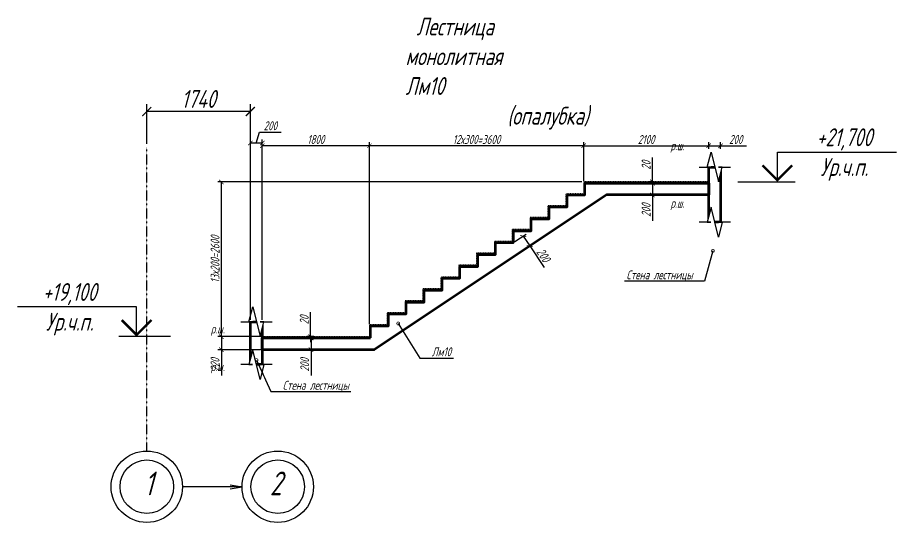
# Model space of a CAD drawing. Header units: millimetres. Extents: x 645 to 249636, y -127504 to 76561.
# Drawn here: x 111950 to 126715, y -14884 to -6399 of the extents above; entities that cross this region are included whole.
import ezdxf
from ezdxf import colors
from ezdxf.entities.mleader import LeaderData, LeaderLine
from ezdxf.enums import TextEntityAlignment as Align
from ezdxf.math import Vec2, Vec3

# ---------------------------------------------------------------- set-up
doc = ezdxf.new("R2010")
doc.units = ezdxf.units.MM
doc.linetypes.add('JIS_02_1.0', pattern=[2, 1, -1])
doc.linetypes.add('Штрихпунктирная', pattern=[11, 6, -2, 1, -2])
doc.layers.get('Defpoints').update_dxf_attribs({"color": 8})
for name, color, linetype, lineweight in [('монолит', 5, 'Continuous', 50), ('Обозначение', 94, 'Continuous', 25), ('Обозначения @ 100', 82, 'Continuous', 25), ('Основная', 7, 'Continuous', 60)]:
    doc.layers.add(name, color=color, linetype=linetype, lineweight=lineweight)
doc.layers.add('пол', color=7, linetype='JIS_02_1.0')
doc.styles.get("Standard").update_dxf_attribs({"font": 'simplex.shx', "width": 0.7, "oblique": 15, "height": 3})
doc.dimstyles.new('Default', dxfattribs={"dimtxt": 3, "dimasz": 1.5, "dimexe": 1.25, "dimexo": 0.625, "dimtad": 1, "dimdec": 0, "dimtxsty": 'Standard', "dimblk": 'ARCHTICK', "dimcen": 2.5, "dimadec": 0, "dimazin": 0, "dimtfac": 1, "dimtdec": 0, "dimtmove": 0, "dimatfit": 3, "dimfxl": 1, "dimarcsym": 0})

# ---------------------------------------------------------------- blocks, each defined once
blk = doc.blocks.new('_ArchTick')
at = {"color": 0, "linetype": 'ByBlock', "const_width": 0.15}
blk.add_lwpolyline([(-0.5, -0.5), (0.5, 0.5)], dxfattribs=at)
blk = doc.blocks.new('*D93')
at = {"layer": 'Defpoints', "color": 0, "transparency": 16777216}
for p in [(123561, -8554), (123561, -8927), (121461, -9181)]:
    blk.add_point(p, dxfattribs=at)
at = {"layer": 'Обозначение', "color": 0, "lineweight": -2, "transparency": 16777216}
for p, q in [((121461, -9150), (121461, -8492)), ((121461, -8554), (123561, -8554)), ((123561, -8896), (123561, -8492))]:
    blk.add_line(p, q, dxfattribs=at)
at = {"layer": 'Обозначение', "color": 0, "lineweight": -2, "transparency": 16777216, "xscale": 75, "yscale": 75, "zscale": 75, "rotation": 180}
blk.add_blockref('_ArchTick', (121461, -8554), dxfattribs=at)
at = {"layer": 'Обозначение', "color": 0, "lineweight": -2, "transparency": 16777216, "xscale": 75, "yscale": 75, "zscale": 75}
blk.add_blockref('_ArchTick', (123561, -8554), dxfattribs=at)
at = {"layer": 'Обозначение', "color": 0, "transparency": 16777216, "insert": (122511, -8448), "char_height": 150, "attachment_point": 5}
blk.add_mtext('2100', dxfattribs=at)
blk = doc.blocks.new('*D91')
at = {"layer": 'Defpoints', "color": 0, "transparency": 16777216}
for p in [(116061, -8554), (116061, -11511), (117861, -11581)]:
    blk.add_point(p, dxfattribs=at)
at = {"layer": 'Обозначение', "color": 0, "lineweight": -2, "transparency": 16777216}
for p, q in [((116061, -11480), (116061, -8492)), ((117861, -8554), (116061, -8554)), ((117861, -11550), (117861, -8492))]:
    blk.add_line(p, q, dxfattribs=at)
at = {"layer": 'Обозначение', "color": 0, "lineweight": -2, "transparency": 16777216, "xscale": 75, "yscale": 75, "zscale": 75, "rotation": 180}
blk.add_blockref('_ArchTick', (116061, -8554), dxfattribs=at)
at = {"layer": 'Обозначение', "color": 0, "lineweight": -2, "transparency": 16777216, "xscale": 75, "yscale": 75, "zscale": 75}
blk.add_blockref('_ArchTick', (117861, -8554), dxfattribs=at)
at = {"layer": 'Обозначение', "color": 0, "transparency": 16777216, "insert": (116961, -8448), "char_height": 150, "attachment_point": 5}
blk.add_mtext('1800', dxfattribs=at)
blk = doc.blocks.new('*D86')
at = {"layer": 'Defpoints', "color": 0, "transparency": 16777216}
for p in [(115374, -9161), (121461, -9161), (116061, -11761)]:
    blk.add_point(p, dxfattribs=at)
at = {"layer": 'Обозначение', "color": 0, "lineweight": -2, "transparency": 16777216}
for p, q in [((121430, -9161), (115312, -9161)), ((115374, -11761), (115374, -9161)), ((116030, -11761), (115312, -11761))]:
    blk.add_line(p, q, dxfattribs=at)
at = {"layer": 'Обозначение', "color": 0, "lineweight": -2, "transparency": 16777216, "xscale": 75, "yscale": 75, "zscale": 75}
for p, rotation in [((115374, -9161), 90), ((115374, -11761), 270)]:
    blk.add_blockref('_ArchTick', p, dxfattribs=dict(at, rotation=rotation))
at = {"layer": 'Обозначение', "color": 0, "transparency": 16777216, "insert": (115268, -10461), "char_height": 150, "attachment_point": 5, "rotation": 90}
blk.add_mtext('13х200=2600', dxfattribs=at)
blk = doc.blocks.new('_DotSmall')
at = {"color": 0, "linetype": 'ByBlock', "const_width": 0.5}
blk.add_lwpolyline([(-0.0625, 0, 1), (0.0625, 0, 1)], format="xyb", close=True, dxfattribs=at)
blk = doc.blocks.new('*D79')
at = {"layer": 'Defpoints', "color": 0, "transparency": 16777216}
for p in [(117861, -8554), (121461, -9161), (117861, -11561)]:
    blk.add_point(p, dxfattribs=at)
at = {"layer": 'Обозначение', "color": 0, "lineweight": -2, "transparency": 16777216}
for p, q in [((117861, -11530), (117861, -8492)), ((121461, -8554), (117861, -8554)), ((121461, -9130), (121461, -8492))]:
    blk.add_line(p, q, dxfattribs=at)
at = {"layer": 'Обозначение', "color": 0, "lineweight": -2, "transparency": 16777216, "xscale": 75, "yscale": 75, "zscale": 75, "rotation": 180}
blk.add_blockref('_ArchTick', (117861, -8554), dxfattribs=at)
at = {"layer": 'Обозначение', "color": 0, "lineweight": -2, "transparency": 16777216, "xscale": 75, "yscale": 75, "zscale": 75}
blk.add_blockref('_ArchTick', (121461, -8554), dxfattribs=at)
at = {"layer": 'Обозначение', "color": 0, "transparency": 16777216, "insert": (119661, -8448), "char_height": 150, "attachment_point": 5}
blk.add_mtext('12х300=3600', dxfattribs=at)
blk = doc.blocks.new('*U24')
at = {"color": 0, "linetype": 'ByBlock', "lineweight": -2}
blk.add_line((-3, 0), (-12.63, 0), dxfattribs=at)
blk.add_lwpolyline([(-9.63, 0), (-9.63, 5), (-29.63, 5)], dxfattribs=at)
at = {"color": 0, "linetype": 'ByBlock', "lineweight": -2, "const_width": 0.4}
blk.add_lwpolyline([(-7.13, 2.78), (-9.63, 0.28), (-12.13, 2.78)], dxfattribs=at)
at = {"color": 0, "linetype": 'ByBlock', "lineweight": -2, "oblique": 15}
for tag, p in [('ОТМЕТКА', (-20.88, 7.5)), ('НТЕКСТ', (-20.88, 2.5))]:
    blk.add_attdef(tag, text='', height=3, dxfattribs=at).set_placement(p, align=Align.MIDDLE_CENTER)
blk = doc.blocks.new('*U25')
at = {"color": 0, "linetype": 'ByBlock', "lineweight": -2}
blk.add_line((3, 0), (11.72, 0), dxfattribs=at)
blk.add_lwpolyline([(8.72, 0), (8.72, 5), (28.72, 5)], dxfattribs=at)
at = {"color": 0, "linetype": 'ByBlock', "lineweight": -2, "const_width": 0.4}
blk.add_lwpolyline([(6.22, 2.78), (8.72, 0.28), (11.22, 2.78)], dxfattribs=at)
at = {"color": 0, "linetype": 'ByBlock', "lineweight": -2, "oblique": 15}
for tag, p in [('ОТМЕТКА', (19.97, 7.5)), ('НТЕКСТ', (19.97, 2.5))]:
    blk.add_attdef(tag, text='', height=3, dxfattribs=at).set_placement(p, align=Align.MIDDLE_CENTER)
blk = doc.blocks.new('*D94')
at = {"layer": 'Defpoints', "color": 0, "transparency": 16777216}
for p in [(122617, -9161), (122672, -9161), (122672, -9181)]:
    blk.add_point(p, dxfattribs=at)
at = {"layer": 'Обозначение', "color": 0, "lineweight": -2, "transparency": 16777216}
for p, q in [((122617, -9161), (122617, -8751)), ((122641, -9161), (122554, -9161)), ((122641, -9181), (122554, -9181)), ((122617, -9181), (122617, -9161)), ((122617, -9181), (122617, -9256))]:
    blk.add_line(p, q, dxfattribs=at)
at = {"layer": 'Обозначение', "color": 0, "lineweight": -2, "transparency": 16777216, "xscale": 75, "yscale": 75, "zscale": 75}
for p, rotation in [((122617, -9161), 270), ((122617, -9181), 90)]:
    blk.add_blockref('_ArchTick', p, dxfattribs=dict(at, rotation=rotation))
at = {"layer": 'Обозначение', "color": 0, "transparency": 16777216, "insert": (122510, -8881), "char_height": 150, "attachment_point": 5, "rotation": 90}
blk.add_mtext('20', dxfattribs=at)
blk = doc.blocks.new('*D95')
at = {"layer": 'Defpoints', "color": 0, "transparency": 16777216}
for p in [(122734, -9181), (122616, -9381), (122734, -9381)]:
    blk.add_point(p, dxfattribs=at)
at = {"layer": 'Обозначение', "color": 0, "lineweight": -2, "transparency": 16777216}
for p, q in [((122702, -9181), (122554, -9181)), ((122616, -9181), (122616, -9381)), ((122702, -9381), (122554, -9381)), ((122616, -9381), (122616, -9816))]:
    blk.add_line(p, q, dxfattribs=at)
at = {"layer": 'Обозначение', "color": 0, "lineweight": -2, "transparency": 16777216, "xscale": 75, "yscale": 75, "zscale": 75}
for p, rotation in [((122616, -9181), 90), ((122616, -9381), 270)]:
    blk.add_blockref('_ArchTick', p, dxfattribs=dict(at, rotation=rotation))
at = {"layer": 'Обозначение', "color": 0, "transparency": 16777216, "insert": (122510, -9636), "char_height": 150, "attachment_point": 5, "rotation": 90}
blk.add_mtext('200', dxfattribs=at)
blk = doc.blocks.new('*D96')
at = {"layer": 'Defpoints', "color": 0, "transparency": 16777216}
for p in [(116872, -11761), (116961, -11761), (116971, -11781)]:
    blk.add_point(p, dxfattribs=at)
at = {"layer": 'Обозначение', "color": 0, "lineweight": -2, "transparency": 16777216}
for p, q in [((116872, -11761), (116872, -11351)), ((116930, -11761), (116810, -11761)), ((116940, -11781), (116810, -11781)), ((116872, -11781), (116872, -11761)), ((116872, -11781), (116872, -11856))]:
    blk.add_line(p, q, dxfattribs=at)
at = {"layer": 'Обозначение', "color": 0, "lineweight": -2, "transparency": 16777216, "xscale": 75, "yscale": 75, "zscale": 75}
for p, rotation in [((116872, -11761), 270), ((116872, -11781), 90)]:
    blk.add_blockref('_ArchTick', p, dxfattribs=dict(at, rotation=rotation))
at = {"layer": 'Обозначение', "color": 0, "transparency": 16777216, "insert": (116766, -11481), "char_height": 150, "attachment_point": 5, "rotation": 90}
blk.add_mtext('20', dxfattribs=at)
blk = doc.blocks.new('*D97')
at = {"layer": 'Defpoints', "color": 0, "transparency": 16777216}
for p in [(117036, -11781), (116881, -11981), (117036, -11981)]:
    blk.add_point(p, dxfattribs=at)
at = {"layer": 'Обозначение', "color": 0, "lineweight": -2, "transparency": 16777216}
for p, q in [((117004, -11781), (116818, -11781)), ((116881, -11781), (116881, -11981)), ((117004, -11981), (116818, -11981)), ((116881, -11981), (116881, -12416))]:
    blk.add_line(p, q, dxfattribs=at)
at = {"layer": 'Обозначение', "color": 0, "lineweight": -2, "transparency": 16777216, "xscale": 75, "yscale": 75, "zscale": 75}
for p, rotation in [((116881, -11781), 90), ((116881, -11981), 270)]:
    blk.add_blockref('_ArchTick', p, dxfattribs=dict(at, rotation=rotation))
at = {"layer": 'Обозначение', "color": 0, "transparency": 16777216, "insert": (116774, -12236), "char_height": 150, "attachment_point": 5, "rotation": 90}
blk.add_mtext('200', dxfattribs=at)
blk = doc.blocks.new('*D98')
at = {"layer": 'Defpoints', "color": 0, "transparency": 16777216}
for p in [(120281, -10181), (120555, -10238), (120392, -10347)]:
    blk.add_point(p, dxfattribs=at)
at = {"layer": 'Обозначение', "color": 0, "lineweight": -2, "transparency": 16777216}
for p, q in [((120307, -10163), (120497, -10037)), ((120445, -10072), (120555, -10238)), ((120418, -10330), (120607, -10204)), ((120555, -10238), (120797, -10600))]:
    blk.add_line(p, q, dxfattribs=at)
at = {"layer": 'Обозначение', "color": 0, "lineweight": -2, "transparency": 16777216, "xscale": 75, "yscale": 75, "zscale": 75}
for p, rotation in [((120445, -10072), 123.6900675289802), ((120555, -10238), 303.6900675289801)]:
    blk.add_blockref('_ArchTick', p, dxfattribs=dict(at, rotation=rotation))
at = {"layer": 'Обозначение', "color": 0, "transparency": 16777216, "insert": (120785, -10392), "char_height": 150, "attachment_point": 5, "rotation": 303.6901}
blk.add_mtext('200', dxfattribs=at)
blk = doc.blocks.new('*D99')
at = {"layer": 'Defpoints', "color": 0, "transparency": 16777216}
for p in [(123761, -8554), (123561, -8911), (123761, -8911)]:
    blk.add_point(p, dxfattribs=at)
at = {"layer": 'Обозначение', "color": 0, "lineweight": -2, "transparency": 16777216}
for p, q in [((123561, -8880), (123561, -8492)), ((123561, -8554), (123761, -8554)), ((123761, -8880), (123761, -8492)), ((123761, -8554), (124196, -8554))]:
    blk.add_line(p, q, dxfattribs=at)
at = {"layer": 'Обозначение', "color": 0, "lineweight": -2, "transparency": 16777216, "xscale": 75, "yscale": 75, "zscale": 75, "rotation": 180}
blk.add_blockref('_ArchTick', (123561, -8554), dxfattribs=at)
at = {"layer": 'Обозначение', "color": 0, "lineweight": -2, "transparency": 16777216, "xscale": 75, "yscale": 75, "zscale": 75}
blk.add_blockref('_ArchTick', (123761, -8554), dxfattribs=at)
at = {"layer": 'Обозначение', "color": 0, "transparency": 16777216, "insert": (124016, -8448), "char_height": 150, "attachment_point": 5}
blk.add_mtext('200', dxfattribs=at)
blk = doc.blocks.new('*D100')
at = {"layer": 'Defpoints', "color": 0, "transparency": 16777216}
for p in [(115861, -11761), (115374, -11981), (116061, -11981)]:
    blk.add_point(p, dxfattribs=at)
at = {"layer": 'Обозначение', "color": 0, "lineweight": -2, "transparency": 16777216}
for p, q in [((115830, -11761), (115312, -11761)), ((115374, -11761), (115374, -11981)), ((116030, -11981), (115312, -11981)), ((115374, -11981), (115374, -12416))]:
    blk.add_line(p, q, dxfattribs=at)
at = {"layer": 'Обозначение', "color": 0, "lineweight": -2, "transparency": 16777216, "xscale": 75, "yscale": 75, "zscale": 75}
for p, rotation in [((115374, -11761), 90), ((115374, -11981), 270)]:
    blk.add_blockref('_ArchTick', p, dxfattribs=dict(at, rotation=rotation))
at = {"layer": 'Обозначение', "color": 0, "transparency": 16777216, "insert": (115268, -12236), "char_height": 150, "attachment_point": 5, "rotation": 90}
blk.add_mtext('220', dxfattribs=at)
blk = doc.blocks.new('*U124')
at = {"color": 0, "linetype": 'ByBlock', "lineweight": -2}
for points in [[(0, 0.64), (-3, 0.64), (-3, 1.25), (0, 1.25)], [(0, -0.64), (-3, -0.64), (-3, -1.25), (0, -1.25)]]:
    blk.add_wipeout(points, dxfattribs=at)
blk.add_wipeout([(-3, -1.25), (0, -1.25), (-2.5, -0.62), (2.5, 0.62), (0, 1.25), (-3, 1.25)], dxfattribs=at)
at = {"color": 0, "linetype": 'ByBlock', "lineweight": -2, "ltscale": 100}
for points in [[(0, 1.25), (0, 0.64), (0, 2.64)], [(0, -1.25), (-2.5, -0.62), (2.5, 0.62), (0, 1.25)], [(0, -2.64), (0, -0.64), (0, -1.25)]]:
    blk.add_lwpolyline(points, dxfattribs=at)
blk = doc.blocks.new('_Open')
at = {"color": 0, "linetype": 'ByBlock', "lineweight": -2}
for p, q in [((-1, 0.167), (0, 0)), ((-1, -0.167), (0, 0)), ((0, 0), (-1, 0))]:
    blk.add_line(p, q, dxfattribs=at)
blk = doc.blocks.new('*D1007')
at = {"layer": 'Defpoints', "color": 0, "transparency": 16777216}
for p in [(114121, -7979), (114121, -8585), (115861, -9105)]:
    blk.add_point(p, dxfattribs=at)
at = {"layer": 'Обозначение', "color": 0, "lineweight": -2, "transparency": 16777216}
for p, q in [((114121, -8522), (114121, -7854)), ((115861, -9042), (115861, -7854)), ((115861, -7979), (114121, -7979))]:
    blk.add_line(p, q, dxfattribs=at)
at = {"layer": 'Обозначение', "color": 0, "lineweight": -2, "transparency": 16777216, "xscale": 150, "yscale": 150, "zscale": 150, "rotation": 180}
blk.add_blockref('_ArchTick', (114121, -7979), dxfattribs=at)
at = {"layer": 'Обозначение', "color": 0, "lineweight": -2, "transparency": 16777216, "xscale": 150, "yscale": 150, "zscale": 150}
blk.add_blockref('_ArchTick', (115861, -7979), dxfattribs=at)
at = {"layer": 'Обозначение', "color": 0, "transparency": 16777216, "insert": (114991, -7767), "char_height": 300, "attachment_point": 5}
blk.add_mtext('1740', dxfattribs=at)
blk = doc.blocks.new('*D1014')
at = {"layer": 'Defpoints', "color": 0, "transparency": 16777216}
for p in [(115861, -8508), (116061, -10652), (115861, -11511)]:
    blk.add_point(p, dxfattribs=at)
at = {"layer": 'Обозначение', "color": 0, "lineweight": -2, "transparency": 16777216}
for p, q in [((115961, -8508), (116017, -8324)), ((116017, -8324), (116377, -8324)), ((115861, -11480), (115861, -8446)), ((116061, -8508), (115861, -8508)), ((116061, -10620), (116061, -8446))]:
    blk.add_line(p, q, dxfattribs=at)
at = {"layer": 'Обозначение', "color": 0, "lineweight": -2, "transparency": 16777216, "xscale": 75, "yscale": 75, "zscale": 75, "rotation": 180}
blk.add_blockref('_ArchTick', (115861, -8508), dxfattribs=at)
at = {"layer": 'Обозначение', "color": 0, "lineweight": -2, "transparency": 16777216, "xscale": 75, "yscale": 75, "zscale": 75}
blk.add_blockref('_ArchTick', (116061, -8508), dxfattribs=at)
at = {"layer": 'Обозначение', "color": 0, "transparency": 16777216, "insert": (116197, -8218), "char_height": 150, "attachment_point": 5}
blk.add_mtext('200', dxfattribs=at)

msp = doc.modelspace()

# ---------------------------------------------------------------- linework, layer by layer
at = {"layer": 'монолит', "ltscale": 5}
for p, q in [((115861.231, -11510.783), (115861.231, -12230.783)), ((116061.231, -11510.783), (116061.231, -12230.783))]:
    msp.add_line(p, q, dxfattribs=at)
at = {"layer": 'монолит', "ltscale": 0.05}
for p, q in [((115861.231, -11760.783), (115861.231, -12230.783)), ((116061.231, -12230.783), (116061.231, -11760.783))]:
    msp.add_line(p, q, dxfattribs=at)
at = {"layer": 'Обозначение', "linetype": 'Штрихпунктирная', "ltscale": 0.5}
msp.add_line((114121.231, -13683.702), (114121.231, -8584.921), dxfattribs=at)
at = {"layer": 'Обозначение'}
msp.add_line((116061.231, -11760.783), (115861.231, -11760.783), dxfattribs=at)
msp.add_line((116061.231, -11760.783), (115861.231, -11760.783), dxfattribs=at)
for centre, radius in [((114121.231, -14283.702), 600), ((116321.231, -14283.702), 600), ((114121.231, -14283.702), 450), ((116321.231, -14283.702), 450)]:
    msp.add_circle(centre, radius, dxfattribs=at)
at = {"layer": 'Основная'}
for points in [[(123561.227, -8910.783), (123761.227, -8910.783), (123761.227, -9837.985), (123561.227, -9837.985)], [(115861.231, -11510.783), (116061.231, -11510.783), (116061.231, -12230.783), (115861.231, -12230.783)]]:
    msp.add_lwpolyline(points, close=True, dxfattribs=at)
at = {"layer": 'Основная', "color": 6, "ltscale": 5}
msp.add_lwpolyline([(117881.158, -11780.783), (117881.158, -11580.783), (118181.158, -11580.783), (118181.158, -11380.783), (118481.158, -11380.783), (118481.158, -11180.783), (118781.158, -11180.783), (118781.158, -10980.783), (119081.158, -10980.783), (119081.158, -10780.783), (119381.158, -10780.783), (119381.158, -10580.783), (119681.158, -10580.783), (119681.158, -10380.783), (119981.158, -10380.783), (119981.158, -10180.783), (120281.158, -10180.783), (120281.158, -9980.783), (120581.158, -9980.783), (120581.158, -9780.783), (120881.158, -9780.783), (120881.158, -9580.783), (121181.158, -9580.783), (121181.158, -9380.783), (121481.158, -9380.783), (121481.158, -9180.783), (123561.227, -9180.783), (123561.227, -9380.783), (121841.713, -9380.783), (117941.713, -11980.783), (116061.231, -11980.783), (116061.231, -11780.783)], close=True, dxfattribs=at)
at = {"layer": 'пол'}
for points in [[(123561.227, -9160.783), (121461.158, -9160.783), (121461.158, -9360.783), (121161.158, -9360.783), (121161.158, -9560.783), (120861.158, -9560.783), (120861.158, -9760.783), (120561.158, -9760.783), (120561.158, -9960.783), (120261.158, -9960.783), (120261.158, -10160.783), (119961.158, -10160.783), (119961.158, -10360.783), (119661.158, -10360.783), (119661.158, -10560.783), (119361.158, -10560.783), (119361.158, -10760.783), (119061.158, -10760.783), (119061.158, -10960.783), (118761.158, -10960.783), (118761.158, -11160.783), (118461.158, -11160.783), (118461.158, -11360.783), (118161.158, -11360.783), (118161.158, -11560.783), (117861.158, -11560.783), (117861.158, -11760.783)], [(116061.231, -11760.783), (117861.158, -11760.783)]]:
    msp.add_lwpolyline(points, dxfattribs=at)

# ---------------------------------------------------------------- block references
at = {"layer": 'Обозначение'}
ref = msp.add_blockref('*U24', (123751.96, -9160.781), dxfattribs=dict(at, xscale=-100, yscale=100, zscale=100))
ref.add_attrib('ОТМЕТКА', '+21,700', dxfattribs={"layer": '0', "color": 0, "linetype": 'ByBlock', "lineweight": -2, "height": 300, "oblique": 15, "width": 0.7}).set_placement((125840.226, -8410.781), align=Align.MIDDLE_CENTER)
ref.add_attrib('НТЕКСТ', 'Ур.ч.п.', dxfattribs={"layer": '0', "color": 0, "linetype": 'ByBlock', "lineweight": -2, "height": 300, "oblique": 15, "width": 0.7}).set_placement((125840.226, -8910.781), align=Align.MIDDLE_CENTER)
ref = msp.add_blockref('*U25', (114821.793, -11760.781), dxfattribs=dict(at, xscale=-100, yscale=100, zscale=100))
ref.add_attrib('ОТМЕТКА', '+19,100', dxfattribs={"layer": '0', "color": 0, "linetype": 'ByBlock', "lineweight": -2, "height": 300, "oblique": 15, "width": 0.7}).set_placement((112825.184, -11010.781), align=Align.MIDDLE_CENTER)
ref.add_attrib('НТЕКСТ', 'Ур.ч.п.', dxfattribs={"layer": '0', "color": 0, "linetype": 'ByBlock', "lineweight": -2, "height": 300, "oblique": 15, "width": 0.7}).set_placement((112825.184, -11510.781), align=Align.MIDDLE_CENTER)

# ---------------------------------------------------------------- texts
at = {"layer": 'Обозначение', "char_height": 150, "attachment_point": 1}
for s, insert, width in [('\\pi184.12003;{\\H2x;Лестница монолитная Лм10\\P\\pi1709.8618;(опалубка)}', (118467.984, -6398.864), 2546.65672), ('р.ш.', (122919.297, -8478.494), 243.6856), ('р.ш.', (122919.297, -9445.38), 243.6856), ('р.ш.', (115195.56, -11557.958), 243.6856), ('р.ш.', (115195.56, -12190.664), 243.6856)]:
    msp.add_mtext(s, dxfattribs=dict(at, insert=insert, width=width))
at = {"layer": 'Обозначение', "char_height": 400, "attachment_point": 1}
for s, insert in [('1', (114080.542, -14028.662)), ('2', (116189.063, -14028.662))]:
    msp.add_mtext_dynamic_manual_height_columns(s, width=1353.65837, gutter_width=1500, heights=[0], dxfattribs=dict(at, insert=insert))

# ---------------------------------------------------------------- dimensions: what is measured, and where the dimension line sits
at = {"layer": 'Обозначение'}
for base, p1, p2, picture, middle in [((114121.231, -7979.407), (115861.231, -9104.764), (114121.231, -8584.921), '*D1007', (114991.231, -7766.907)), ((123561.227, -8554.091), (121461.158, -9180.783), (123561.227, -8927.301), '*D93', (122511.193, -8447.841)), ((123761.227, -8554.091), (123561.227, -8910.783), (123761.227, -8910.783), '*D99', (124016.246, -8447.841))]:
    dim = msp.add_linear_dim(base=base, p1=p1, p2=p2, dimstyle='Default', dxfattribs=at)
    dim.commit()
    dim.dimension.update_dxf_attribs({"geometry": picture, "text_midpoint": middle})
dim = msp.add_linear_dim(base=(117861.158, -8554.091), p1=(121461.158, -9160.783), p2=(117861.158, -11560.783), text='12х300=<>', dimstyle='Default', dxfattribs=at)
dim.commit()
dim.dimension.update_dxf_attribs({"geometry": '*D79', "text_midpoint": (119661.158, -8554.091), "dimtype": 160})
for base, p1, p2, picture, middle in [((122616.727, -9160.783), (122672.29, -9180.783), (122672.29, -9160.783), '*D94', (122510.477, -8880.765)), ((122616.137, -9380.783), (122733.675, -9180.783), (122733.675, -9380.783), '*D95', (122509.887, -9635.801)), ((116872.164, -11760.783), (116971.195, -11780.783), (116961.195, -11760.783), '*D96', (116765.914, -11480.765)), ((115374.42, -11980.783), (115861.231, -11760.783), (116061.231, -11980.783), '*D100', (115268.17, -12235.801)), ((116880.513, -11980.783), (117035.644, -11780.783), (117035.644, -11980.783), '*D97', (116774.263, -12235.801))]:
    dim = msp.add_linear_dim(base=base, p1=p1, p2=p2, angle=90, dimstyle='Default', dxfattribs=at)
    dim.commit()
    dim.dimension.update_dxf_attribs({"geometry": picture, "text_midpoint": middle})
dim = msp.add_linear_dim(base=(115374.42, -9160.783), p1=(116061.231, -11760.783), p2=(121461.158, -9160.783), angle=90, text='13х200=<>', dimstyle='Default', dxfattribs=at)
dim.commit()
dim.dimension.update_dxf_attribs({"geometry": '*D86', "text_midpoint": (115268.17, -10460.783)})
dim = msp.add_aligned_dim(p1=(120281.158, -10180.783), p2=(120392.098, -10347.193), distance=196.351, dimstyle='Default', dxfattribs=at)
dim.commit()
dim.dimension.update_dxf_attribs({"geometry": '*D98', "text_midpoint": (120785.337, -10391.528)})

# ---------------------------------------------------------------- leaders
ml = msp.add_multileader_mtext('Standard', dxfattribs=at)
ml.set_content('Стена лестницы', color=256)
ml.set_leader_properties()
ml.set_arrow_properties(name='DOTSMALL')
ml.build(insert=Vec2(0, 0))
ml.multileader.update_dxf_attribs({"text_left_attachment_type": 6, "text_right_attachment_type": 6, "dogleg_length": 2, "arrow_head_size": 100, "scale": 50})
ctx = ml.context
ctx.base_point, ctx.scale, ctx.char_height, ctx.arrow_head_size, ctx.landing_gap_size, ctx.plane_origin = Vec3(121804.657, -10828.488), 50, 150, 100, 100, Vec3(123617.127, -10343.703)
ctx.left_attachment, ctx.right_attachment, ctx.text_align_type = 6, 6, 2
notes = []
notes.append((ctx, [(0, (1, 1, 0), (123491.882, -10828.488), (-1, 0), 100, [(0, [(123632.21, -10319.019)], 0, [])])]))
ctx.mtext.insert, ctx.mtext.alignment, ctx.mtext.flow_direction = Vec3(123291.882, -10648.488), 3, 5
ml = msp.add_multileader_mtext('Standard', dxfattribs=at)
ml.set_content('Лм10', color=256)
ml.set_leader_properties()
ml.set_arrow_properties(name='DOTSMALL')
ml.build(insert=Vec2(0, 0))
ml.multileader.update_dxf_attribs({"text_left_attachment_type": 6, "text_right_attachment_type": 6, "dogleg_length": 2, "arrow_head_size": 100, "scale": 50})
ctx = ml.context
ctx.base_point, ctx.scale, ctx.char_height, ctx.arrow_head_size, ctx.landing_gap_size, ctx.plane_origin = Vec3(118809.076, -12121.122), 50, 150, 100, 100, Vec3(118346.049, -11540.743)
ctx.left_attachment, ctx.right_attachment = 6, 6
notes.append((ctx, [(0, (1, 1, 0), (118709.076, -12121.122), (1, 0), 100, [(0, [(118346.049, -11540.743)], 0, [])])]))
ctx.mtext.insert, ctx.mtext.flow_direction = Vec3(118909.076, -11941.122), 5
ml = msp.add_multileader_mtext('Standard', dxfattribs=at)
ml.set_content('', color=256)
ml.set_leader_properties()
ml.set_arrow_properties(name='OPEN')
ml.build(insert=Vec2(0, 0))
ml.multileader.update_dxf_attribs({"text_left_attachment_type": 6, "text_right_attachment_type": 6, "dogleg_length": 2, "arrow_head_size": 200, "scale": 100})
ctx = ml.context
ctx.base_point, ctx.scale, ctx.char_height, ctx.arrow_head_size, ctx.landing_gap_size, ctx.plane_origin = Vec3(114515.017, -14283.702), 100, 300, 200, 200, Vec3(115721.231, -14283.702)
ctx.left_attachment, ctx.right_attachment, ctx.text_align_type = 6, 6, 2
notes.append((ctx, [(0, (1, 1, 0), (115057.865, -14283.702), (-1, 0), 142.848, [(0, [(115721.231, -14283.702)], 0, [])])]))
ctx.mtext.insert, ctx.mtext.alignment, ctx.mtext.flow_direction = Vec3(114715.017, -13983.702), 3, 5
for ctx, leaders in notes:
    for number, flags, end, landing, length, lines in leaders:
        leader = LeaderData()
        leader.index, (leader.has_last_leader_line, leader.has_dogleg_vector, leader.attachment_direction) = number, flags
        leader.last_leader_point, leader.dogleg_vector, leader.dogleg_length = Vec3(end), Vec3(landing), length
        for number, points, colour, breaks in lines:
            line = LeaderLine()
            line.index, line.vertices, line.color, line.breaks = number, Vec3.list(points), colors.encode_raw_color(colour), breaks
            leader.lines.append(line)
        ctx.leaders.append(leader)

# ---------------------------------------------------------------- next in the draw order: block references
at = {"layer": 'Обозначения @ 100', "ltscale": 100, "xscale": 100, "yscale": 100, "zscale": 100}
for p, rotation in [((123662.906, -8910.783), 270), ((123662.906, -9837.985), 90.00000000000001), ((115962.91, -11510.783), 270), ((115962.91, -12230.783), 90.00000000000001)]:
    msp.add_blockref('*U124', p, dxfattribs=dict(at, rotation=rotation))

# ---------------------------------------------------------------- next in the draw order: dimensions: what is measured, and where the dimension line sits
at = {"layer": 'Обозначение'}
dim = msp.add_linear_dim(base=(115861.231, -8508.142), p1=(116061.231, -10651.558), p2=(115861.231, -11510.783), dimstyle='Default', override={"dimtmove": 1}, dxfattribs=at)
dim.commit()
dim.dimension.update_dxf_attribs({"geometry": '*D1014', "text_midpoint": (116047.794, -8217.517)})
dim = msp.add_linear_dim(base=(116061.231, -8554.091), p1=(117861.158, -11580.783), p2=(116061.231, -11510.783), dimstyle='Default', dxfattribs=at)
dim.commit()
dim.dimension.update_dxf_attribs({"geometry": '*D91', "text_midpoint": (116961.195, -8554.091), "dimtype": 160})

# ---------------------------------------------------------------- next in the draw order: leaders
ml = msp.add_multileader_mtext('Standard', dxfattribs=at)
ml.set_content('Стена лестницы', color=256)
ml.set_leader_properties()
ml.set_arrow_properties(name='DOTSMALL')
ml.build(insert=Vec2(0, 0))
ml.multileader.update_dxf_attribs({"text_left_attachment_type": 6, "text_right_attachment_type": 6, "dogleg_length": 2, "arrow_head_size": 100, "scale": 50})
ctx = ml.context
ctx.base_point, ctx.scale, ctx.char_height, ctx.arrow_head_size, ctx.landing_gap_size, ctx.plane_origin = Vec3(116304.774, -12684.11), 50, 150, 100, 100, Vec3(115949.511, -12181.69)
ctx.left_attachment, ctx.right_attachment = 6, 6
notes = []
notes.append((ctx, [(1, (1, 1, 0), (116204.774, -12684.11), (1, 0), 100, [(0, [(115964.594, -12157.006)], 0, [])])]))
ctx.mtext.insert, ctx.mtext.flow_direction = Vec3(116404.774, -12504.11), 5
for ctx, leaders in notes:
    for number, flags, end, landing, length, lines in leaders:
        leader = LeaderData()
        leader.index, (leader.has_last_leader_line, leader.has_dogleg_vector, leader.attachment_direction) = number, flags
        leader.last_leader_point, leader.dogleg_vector, leader.dogleg_length = Vec3(end), Vec3(landing), length
        for number, points, colour, breaks in lines:
            line = LeaderLine()
            line.index, line.vertices, line.color, line.breaks = number, Vec3.list(points), colors.encode_raw_color(colour), breaks
            leader.lines.append(line)
        ctx.leaders.append(leader)

doc.saveas('drawing.dxf')
